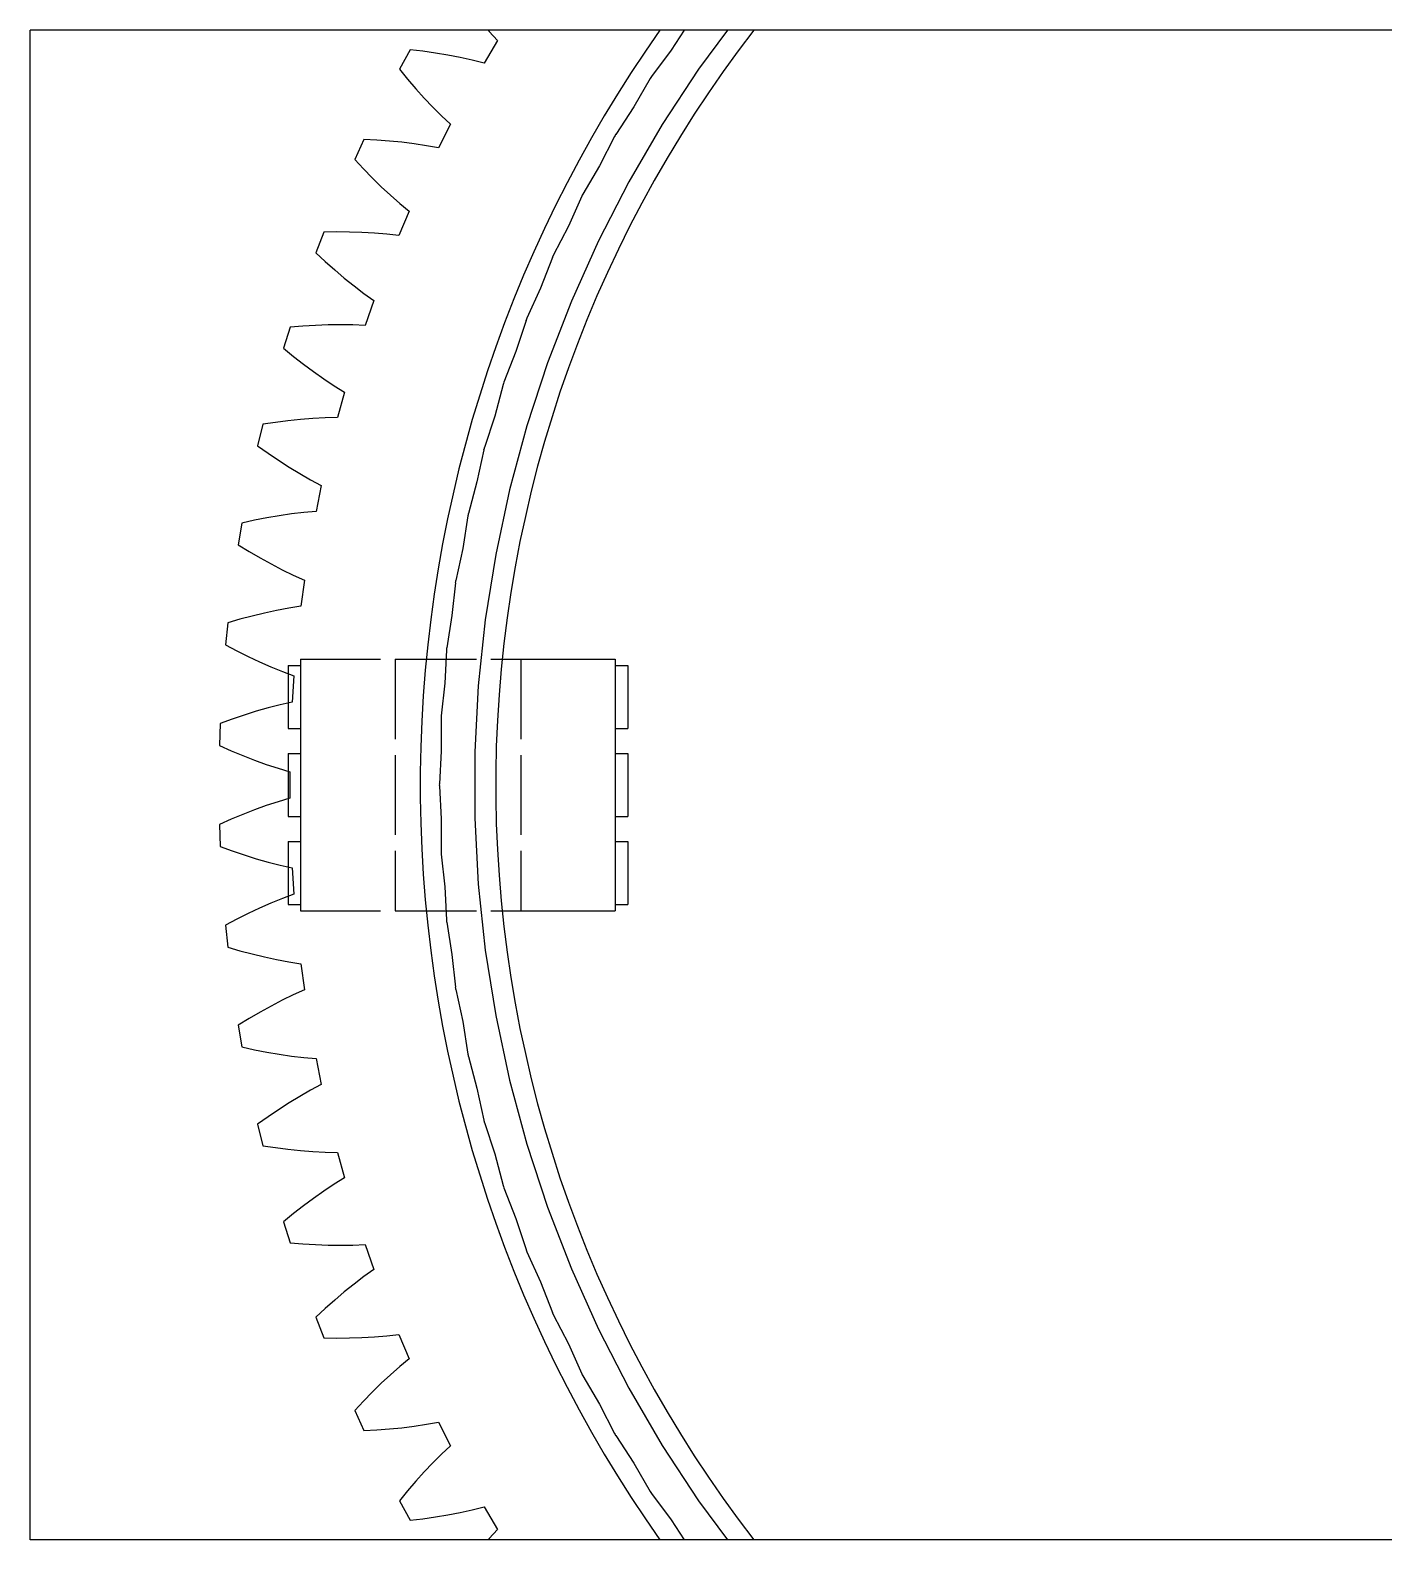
# Model space of a CAD drawing. Header units: millimetres. Extents: x -29 to 134, y -50 to 53.
# Drawn here: x -27 to -5.49, y 28 to 52 of the extents above; entities that cross this region are included whole.
import ezdxf

# ---------------------------------------------------------------- set-up
doc = ezdxf.new("R2010")
doc.units = ezdxf.units.MM
doc.linetypes.add('DASHED', pattern=[1.524, 1.27, -0.254])
doc.layers.add('HIDDEN', color=8, linetype='DASHED')
doc.layers.add('VISIBLE', color=7, linetype='CONTINUOUS')

msp = doc.modelspace()

# ---------------------------------------------------------------- linework, layer by layer
at = {"layer": 'HIDDEN'}
for points in [[(-27, 28), (-27, 52)], [(22, 52), (-27, 52)], [(-16.99194, 52), (-17.22293, 51.66605), (-17.44736, 51.32765), (-17.66514, 50.98494), (-17.87619, 50.63804), (-18.08042, 50.28709), (-18.27777, 49.93222), (-18.46816, 49.57356), (-18.65151, 49.21126), (-18.82775, 48.84545), (-18.99681, 48.47626), (-19.15864, 48.10385), (-19.31317, 47.72835), (-19.46034, 47.34991), (-19.6001, 46.96866), (-19.73238, 46.58476), (-19.85715, 46.19835), (-19.97435, 45.80958), (-20.08395, 45.41859), (-20.18588, 45.02554), (-20.28013, 44.63058), (-20.36665, 44.23385), (-20.44541, 43.8355), (-20.51638, 43.4357), (-20.57954, 43.03459), (-20.63485, 42.63232), (-20.6823, 42.22905), (-20.72186, 41.82492), (-20.75354, 41.42011), (-20.7773, 41.01475), (-20.79315, 40.609), (-20.80108, 40.20303), (-20.80108, 39.79697), (-20.79315, 39.391), (-20.7773, 38.98525), (-20.75354, 38.57989), (-20.72186, 38.17508), (-20.6823, 37.77095), (-20.63485, 37.36768), (-20.57954, 36.96541), (-20.51638, 36.5643), (-20.44541, 36.1645), (-20.36665, 35.76615), (-20.28013, 35.36942), (-20.18588, 34.97446), (-20.08395, 34.58141), (-19.97435, 34.19042), (-19.85715, 33.80165), (-19.73238, 33.41524), (-19.6001, 33.03134), (-19.46034, 32.65009), (-19.31317, 32.27165), (-19.15864, 31.89615), (-18.99681, 31.52374), (-18.82775, 31.15455), (-18.65151, 30.78874), (-18.46816, 30.42644), (-18.27777, 30.06778), (-18.08042, 29.71291), (-17.87619, 29.36196), (-17.66514, 29.01506), (-17.44736, 28.67235), (-17.22293, 28.33395), (-16.99194, 28)], [(-16.99194, 52), (-17.22293, 51.66605), (-17.44736, 51.32765), (-17.66514, 50.98494), (-17.87619, 50.63804), (-18.08042, 50.28709), (-18.27777, 49.93222), (-18.46816, 49.57356), (-18.65151, 49.21126), (-18.82775, 48.84545), (-18.99681, 48.47626), (-19.15864, 48.10385), (-19.31317, 47.72835), (-19.46034, 47.34991), (-19.6001, 46.96866), (-19.73238, 46.58476), (-19.85715, 46.19835), (-19.97435, 45.80958), (-20.08395, 45.41859), (-20.18588, 45.02554), (-20.28013, 44.63058), (-20.36665, 44.23385), (-20.44541, 43.8355), (-20.51638, 43.4357), (-20.57954, 43.03459), (-20.63485, 42.63232), (-20.6823, 42.22905), (-20.72186, 41.82492), (-20.75354, 41.42011), (-20.7773, 41.01475), (-20.79315, 40.609), (-20.80108, 40.20303), (-20.80108, 39.79697), (-20.79315, 39.391), (-20.7773, 38.98525), (-20.75354, 38.57989), (-20.72186, 38.17508), (-20.6823, 37.77095), (-20.63485, 37.36768), (-20.57954, 36.96541), (-20.51638, 36.5643), (-20.44541, 36.1645), (-20.36665, 35.76615), (-20.28013, 35.36942), (-20.18588, 34.97446), (-20.08395, 34.58141), (-19.97435, 34.19042), (-19.85715, 33.80165), (-19.73238, 33.41524), (-19.6001, 33.03134), (-19.46034, 32.65009), (-19.31317, 32.27165), (-19.15864, 31.89615), (-18.99681, 31.52374), (-18.82775, 31.15455), (-18.65151, 30.78874), (-18.46816, 30.42644), (-18.27777, 30.06778), (-18.08042, 29.71291), (-17.87619, 29.36196), (-17.66514, 29.01506), (-17.44736, 28.67235), (-17.22293, 28.33395), (-16.99194, 28)], [(-19.72333, 52), (-19.70643, 51.98064)], [(19.72333, 52), (-19.72333, 52)], [(-19.72333, 52), (-19.70643, 51.98064)], [(-16.99194, 52), (-19.72333, 52)], [(-19.70643, 51.98064), (-19.5739, 51.83758)], [(-19.70643, 51.98064), (-19.5739, 51.83758)], [(-15.49971, 52), (-15.74728, 51.67323), (-15.98796, 51.34135), (-16.22165, 51.00451), (-16.44824, 50.66285), (-16.66764, 50.31653), (-16.87974, 49.9657), (-17.08447, 49.61051), (-17.28172, 49.25112), (-17.47141, 48.88768), (-17.65346, 48.52035), (-17.82779, 48.1493), (-17.99432, 47.77468), (-18.15297, 47.39666), (-18.30369, 47.0154), (-18.4464, 46.63108), (-18.58105, 46.24386), (-18.70756, 45.8539), (-18.82589, 45.46138), (-18.93599, 45.06648), (-19.03781, 44.66936), (-19.1313, 44.2702), (-19.21641, 43.86916), (-19.29313, 43.46644), (-19.3614, 43.0622), (-19.42121, 42.65662), (-19.47252, 42.24988), (-19.51531, 41.84215), (-19.54957, 41.43362), (-19.57528, 41.02446), (-19.59242, 40.61486), (-19.601, 40.20498), (-19.601, 39.79502), (-19.59242, 39.38514), (-19.57528, 38.97554), (-19.54957, 38.56638), (-19.51531, 38.15785), (-19.47252, 37.75012), (-19.42121, 37.34338), (-19.3614, 36.9378), (-19.29313, 36.53356), (-19.21641, 36.13084), (-19.1313, 35.7298), (-19.03781, 35.33064), (-18.93599, 34.93352), (-18.82589, 34.53862), (-18.70756, 34.1461), (-18.58105, 33.75614), (-18.4464, 33.36892), (-18.30369, 32.9846), (-18.15297, 32.60334), (-17.99432, 32.22532), (-17.82779, 31.8507), (-17.65346, 31.47965), (-17.47141, 31.11232), (-17.28172, 30.74888), (-17.08447, 30.38949), (-16.87974, 30.0343), (-16.66764, 29.68347), (-16.44824, 29.33715), (-16.22165, 28.99549), (-15.98796, 28.65865), (-15.74728, 28.32677), (-15.49971, 28)], [(-15.49971, 52), (-15.74728, 51.67323), (-15.98796, 51.34135), (-16.22165, 51.00451), (-16.44824, 50.66285), (-16.66764, 50.31653), (-16.87974, 49.9657), (-17.08447, 49.61051), (-17.28172, 49.25112), (-17.47141, 48.88768), (-17.65346, 48.52035), (-17.82779, 48.1493), (-17.99432, 47.77468), (-18.15297, 47.39666), (-18.30369, 47.0154), (-18.4464, 46.63108), (-18.58105, 46.24386), (-18.70756, 45.8539), (-18.82589, 45.46138), (-18.93599, 45.06648), (-19.03781, 44.66936), (-19.1313, 44.2702), (-19.21641, 43.86916), (-19.29313, 43.46644), (-19.3614, 43.0622), (-19.42121, 42.65662), (-19.47252, 42.24988), (-19.51531, 41.84215), (-19.54957, 41.43362), (-19.57528, 41.02446), (-19.59242, 40.61486), (-19.601, 40.20498), (-19.601, 39.79502), (-19.59242, 39.38514), (-19.57528, 38.97554), (-19.54957, 38.56638), (-19.51531, 38.15785), (-19.47252, 37.75012), (-19.42121, 37.34338), (-19.3614, 36.9378), (-19.29313, 36.53356), (-19.21641, 36.13084), (-19.1313, 35.7298), (-19.03781, 35.33064), (-18.93599, 34.93352), (-18.82589, 34.53862), (-18.70756, 34.1461), (-18.58105, 33.75614), (-18.4464, 33.36892), (-18.30369, 32.9846), (-18.15297, 32.60334), (-17.99432, 32.22532), (-17.82779, 31.8507), (-17.65346, 31.47965), (-17.47141, 31.11232), (-17.28172, 30.74888), (-17.08447, 30.38949), (-16.87974, 30.0343), (-16.66764, 29.68347), (-16.44824, 29.33715), (-16.22165, 28.99549), (-15.98796, 28.65865), (-15.74728, 28.32677), (-15.49971, 28)], [(-15.49971, 52), (-16.99194, 52)], [(-16.60768, 52), (-16.8158, 51.6829)], [(-16.60768, 52), (-16.8158, 51.6829)], [(-15.92106, 52), (-16.60768, 52)], [(-15.92106, 52), (-16.60768, 52)], [(-15.92106, 52), (-16.37765, 51.37849)], [(-15.92106, 52), (-16.37765, 51.37849)], [(15.49971, 52), (-15.49971, 52)], [(-20.96178, 51.68776), (-21.13069, 51.37954)], [(-20.96178, 51.68776), (-21.13069, 51.37954)], [(-20.76019, 51.66403), (-20.96178, 51.68776)], [(-20.76019, 51.66403), (-20.96178, 51.68776)], [(-20.56078, 51.63594), (-20.76019, 51.66403)], [(-20.56078, 51.63594), (-20.76019, 51.66403)], [(-20.36366, 51.60336), (-20.56078, 51.63594)], [(-20.36366, 51.60336), (-20.56078, 51.63594)], [(-20.16899, 51.56608), (-20.36366, 51.60336)], [(-20.16899, 51.56608), (-20.36366, 51.60336)], [(-19.5739, 51.83758), (-19.78782, 51.4764)], [(-19.5739, 51.83758), (-19.78782, 51.4764)], [(-16.8158, 51.6829), (-17.12538, 51.26149)], [(-16.8158, 51.6829), (-17.12538, 51.26149)], [(-21.13069, 51.37954), (-21.00221, 51.2224)], [(-21.13069, 51.37954), (-21.00221, 51.2224)], [(-19.97697, 51.52387), (-20.16899, 51.56608)], [(-19.97697, 51.52387), (-20.16899, 51.56608)], [(-19.78782, 51.4764), (-19.97697, 51.52387)], [(-19.78782, 51.4764), (-19.97697, 51.52387)], [(-16.37765, 51.37849), (-16.95533, 50.49829)], [(-16.37765, 51.37849), (-16.95533, 50.49829)], [(-21.00221, 51.2224), (-20.87124, 51.06942)], [(-21.00221, 51.2224), (-20.87124, 51.06942)], [(-17.14549, 51.23085), (-17.40893, 50.77916)], [(-17.14549, 51.23085), (-17.40893, 50.77916)], [(-17.13625, 51.2467), (-17.14705, 51.23199)], [(-17.13625, 51.2467), (-17.14705, 51.23199)], [(-17.14549, 51.23085), (-17.14705, 51.23199)], [(-17.14549, 51.23085), (-17.14705, 51.23199)], [(-17.12705, 51.26246), (-17.13625, 51.2467)], [(-17.12705, 51.26246), (-17.13625, 51.2467)], [(-17.12538, 51.26149), (-17.12705, 51.26246)], [(-17.12538, 51.26149), (-17.12705, 51.26246)], [(-20.87124, 51.06942), (-20.7377, 50.92081)], [(-20.87124, 51.06942), (-20.7377, 50.92081)], [(-20.7377, 50.92081), (-20.60154, 50.77678)], [(-20.7377, 50.92081), (-20.60154, 50.77678)], [(-20.60154, 50.77678), (-20.46264, 50.63764)], [(-20.60154, 50.77678), (-20.46264, 50.63764)], [(-17.40893, 50.77916), (-17.69585, 50.342)], [(-17.40893, 50.77916), (-17.69585, 50.342)], [(-20.32085, 50.50375), (-20.51017, 50.12909)], [(-20.32085, 50.50375), (-20.51017, 50.12909)], [(-20.46264, 50.63764), (-20.32085, 50.50375)], [(-20.46264, 50.63764), (-20.32085, 50.50375)], [(-16.95533, 50.49829), (-17.48575, 49.58884)], [(-16.95533, 50.49829), (-17.48575, 49.58884)], [(-21.69563, 50.26157), (-21.84357, 49.94276)], [(-21.69563, 50.26157), (-21.84357, 49.94276)], [(-21.4929, 50.25135), (-21.69563, 50.26157)], [(-21.4929, 50.25135), (-21.69563, 50.26157)], [(-21.29206, 50.23665), (-21.4929, 50.25135)], [(-21.29206, 50.23665), (-21.4929, 50.25135)], [(-21.0932, 50.2173), (-21.29206, 50.23665)], [(-21.0932, 50.2173), (-21.29206, 50.23665)], [(-20.89648, 50.19311), (-21.0932, 50.2173)], [(-20.89648, 50.19311), (-21.0932, 50.2173)], [(-20.70207, 50.16382), (-20.89648, 50.19311)], [(-20.70207, 50.16382), (-20.89648, 50.19311)], [(-20.51017, 50.12909), (-20.70207, 50.16382)], [(-20.51017, 50.12909), (-20.70207, 50.16382)], [(-17.71431, 50.31034), (-17.95355, 49.84537)], [(-17.71431, 50.31034), (-17.95355, 49.84537)], [(-17.70592, 50.32665), (-17.71593, 50.3114)], [(-17.70592, 50.32665), (-17.71593, 50.3114)], [(-17.71431, 50.31034), (-17.71593, 50.3114)], [(-17.71431, 50.31034), (-17.71593, 50.3114)], [(-17.69757, 50.34288), (-17.70592, 50.32665)], [(-17.69757, 50.34288), (-17.70592, 50.32665)], [(-17.69585, 50.342), (-17.69757, 50.34288)], [(-17.69585, 50.342), (-17.69757, 50.34288)], [(-21.84357, 49.94276), (-21.70489, 49.79455)], [(-21.84357, 49.94276), (-21.70489, 49.79455)], [(-21.70489, 49.79455), (-21.56398, 49.65066)], [(-21.70489, 49.79455), (-21.56398, 49.65066)], [(-17.95355, 49.84537), (-18.21699, 49.39368)], [(-17.95355, 49.84537), (-18.21699, 49.39368)], [(-21.56398, 49.65066), (-21.42082, 49.51129)], [(-21.56398, 49.65066), (-21.42082, 49.51129)], [(-21.42082, 49.51129), (-21.27534, 49.37669)], [(-21.42082, 49.51129), (-21.27534, 49.37669)], [(-17.48575, 49.58884), (-17.96744, 48.65266)], [(-17.48575, 49.58884), (-17.96744, 48.65266)], [(-21.27534, 49.37669), (-21.12746, 49.24713)], [(-21.27534, 49.37669), (-21.12746, 49.24713)], [(-21.12746, 49.24713), (-20.97704, 49.12301)], [(-21.12746, 49.24713), (-20.97704, 49.12301)], [(-18.23376, 49.36109), (-18.44812, 48.88415)], [(-18.23376, 49.36109), (-18.44812, 48.88415)], [(-18.22623, 49.37783), (-18.23543, 49.36206)], [(-18.22623, 49.37783), (-18.23543, 49.36206)], [(-18.23376, 49.36109), (-18.23543, 49.36206)], [(-18.23376, 49.36109), (-18.23543, 49.36206)], [(-18.21875, 49.39447), (-18.22623, 49.37783)], [(-18.21875, 49.39447), (-18.22623, 49.37783)], [(-18.21699, 49.39368), (-18.21875, 49.39447)], [(-18.21699, 49.39368), (-18.21875, 49.39447)], [(-20.97704, 49.12301), (-21.14092, 48.73655)], [(-20.97704, 49.12301), (-21.14092, 48.73655)], [(-22.33257, 48.78955), (-22.45889, 48.46156)], [(-22.33257, 48.78955), (-22.45889, 48.46156)], [(-22.12962, 48.79289), (-22.33257, 48.78955)], [(-22.12962, 48.79289), (-22.33257, 48.78955)], [(-21.92824, 48.79164), (-22.12962, 48.79289)], [(-21.92824, 48.79164), (-22.12962, 48.79289)], [(-21.72854, 48.78562), (-21.92824, 48.79164)], [(-21.72854, 48.78562), (-21.92824, 48.79164)], [(-21.53064, 48.77462), (-21.72854, 48.78562)], [(-21.53064, 48.77462), (-21.72854, 48.78562)], [(-21.33471, 48.75838), (-21.53064, 48.77462)], [(-21.33471, 48.75838), (-21.53064, 48.77462)], [(-21.14092, 48.73655), (-21.33471, 48.75838)], [(-21.14092, 48.73655), (-21.33471, 48.75838)], [(-18.44812, 48.88415), (-18.68736, 48.41918)], [(-18.44812, 48.88415), (-18.68736, 48.41918)], [(-17.96744, 48.65266), (-18.39904, 47.69237)], [(-17.96744, 48.65266), (-18.39904, 47.69237)], [(-22.45889, 48.46156), (-22.31062, 48.32295)], [(-22.45889, 48.46156), (-22.31062, 48.32295)], [(-22.31062, 48.32295), (-22.16042, 48.18879)], [(-22.31062, 48.32295), (-22.16042, 48.18879)], [(-18.70238, 48.38575), (-18.89127, 47.89816)], [(-18.70238, 48.38575), (-18.89127, 47.89816)], [(-18.69575, 48.40286), (-18.7041, 48.38664)], [(-18.69575, 48.40286), (-18.7041, 48.38664)], [(-18.70238, 48.38575), (-18.7041, 48.38664)], [(-18.70238, 48.38575), (-18.7041, 48.38664)], [(-18.68916, 48.41988), (-18.69575, 48.40286)], [(-18.68916, 48.41988), (-18.69575, 48.40286)], [(-18.68736, 48.41918), (-18.68916, 48.41988)], [(-18.68736, 48.41918), (-18.68916, 48.41988)], [(-22.16042, 48.18879), (-22.00827, 48.0593)], [(-22.16042, 48.18879), (-22.00827, 48.0593)], [(-22.00827, 48.0593), (-21.85413, 47.93471)], [(-22.00827, 48.0593), (-21.85413, 47.93471)], [(-21.85413, 47.93471), (-21.69792, 47.81532)], [(-21.85413, 47.93471), (-21.69792, 47.81532)], [(-21.69792, 47.81532), (-21.53955, 47.70153)], [(-21.69792, 47.81532), (-21.53955, 47.70153)], [(-18.89127, 47.89816), (-19.10564, 47.42122)], [(-18.89127, 47.89816), (-19.10564, 47.42122)], [(-21.53955, 47.70153), (-21.67724, 47.30498)], [(-21.53955, 47.70153), (-21.67724, 47.30498)], [(-18.39904, 47.69237), (-18.77937, 46.71063)], [(-18.39904, 47.69237), (-18.77937, 46.71063)], [(-22.66751, 47.29516), (-22.86978, 47.27827)], [(-22.66751, 47.29516), (-22.86978, 47.27827)], [(-22.46649, 47.30736), (-22.66751, 47.29516)], [(-22.46649, 47.30736), (-22.66751, 47.29516)], [(-22.26683, 47.31469), (-22.46649, 47.30736)], [(-22.26683, 47.31469), (-22.46649, 47.30736)], [(-22.06864, 47.31694), (-22.26683, 47.31469)], [(-22.06864, 47.31694), (-22.26683, 47.31469)], [(-21.87206, 47.31382), (-22.06864, 47.31694)], [(-21.87206, 47.31382), (-22.06864, 47.31694)], [(-21.67724, 47.30498), (-21.87206, 47.31382)], [(-21.67724, 47.30498), (-21.87206, 47.31382)], [(-19.11888, 47.38704), (-19.28178, 46.89016)], [(-19.11888, 47.38704), (-19.28178, 46.89016)], [(-19.11316, 47.40448), (-19.12064, 47.38783)], [(-19.11316, 47.40448), (-19.12064, 47.38783)], [(-19.11888, 47.38704), (-19.12064, 47.38783)], [(-19.11888, 47.38704), (-19.12064, 47.38783)], [(-19.10748, 47.42182), (-19.11316, 47.40448)], [(-19.10748, 47.42182), (-19.11316, 47.40448)], [(-19.10564, 47.42122), (-19.10748, 47.42182)], [(-19.10564, 47.42122), (-19.10748, 47.42182)], [(-22.86978, 47.27827), (-22.97391, 46.94258)], [(-22.86978, 47.27827), (-22.97391, 46.94258)], [(-22.97391, 46.94258), (-22.81671, 46.81418)], [(-22.97391, 46.94258), (-22.81671, 46.81418)], [(-22.81671, 46.81418), (-22.65789, 46.69035)], [(-22.81671, 46.81418), (-22.65789, 46.69035)], [(-19.28178, 46.89016), (-19.47067, 46.40257)], [(-19.28178, 46.89016), (-19.47067, 46.40257)], [(-22.65789, 46.69035), (-22.49743, 46.57131)], [(-22.65789, 46.69035), (-22.49743, 46.57131)], [(-22.49743, 46.57131), (-22.3353, 46.4573)], [(-22.49743, 46.57131), (-22.3353, 46.4573)], [(-18.77937, 46.71063), (-19.10736, 45.71019)], [(-18.77937, 46.71063), (-19.10736, 45.71019)], [(-22.3353, 46.4573), (-22.17147, 46.34861)], [(-22.3353, 46.4573), (-22.17147, 46.34861)], [(-22.17147, 46.34861), (-22.00585, 46.24564)], [(-22.17147, 46.34861), (-22.00585, 46.24564)], [(-19.48209, 46.36774), (-19.61854, 45.86295)], [(-19.48209, 46.36774), (-19.61854, 45.86295)], [(-19.4773, 46.38546), (-19.48389, 46.36844)], [(-19.4773, 46.38546), (-19.48389, 46.36844)], [(-19.48209, 46.36774), (-19.48389, 46.36844)], [(-19.48209, 46.36774), (-19.48389, 46.36844)], [(-19.47254, 46.40307), (-19.4773, 46.38546)], [(-19.47254, 46.40307), (-19.4773, 46.38546)], [(-19.47067, 46.40257), (-19.47254, 46.40307)], [(-19.47067, 46.40257), (-19.47254, 46.40307)], [(-22.00585, 46.24564), (-22.11675, 45.84079)], [(-22.00585, 46.24564), (-22.11675, 45.84079)], [(-22.11675, 45.84079), (-22.31172, 45.8366)], [(-22.11675, 45.84079), (-22.31172, 45.8366)], [(-19.61854, 45.86295), (-19.78143, 45.36607)], [(-19.61854, 45.86295), (-19.78143, 45.36607)], [(-23.30484, 45.73448), (-23.38632, 45.39259)], [(-23.30484, 45.73448), (-23.38632, 45.39259)], [(-23.10415, 45.76485), (-23.30484, 45.73448)], [(-23.10415, 45.76485), (-23.30484, 45.73448)], [(-22.9044, 45.79045), (-23.10415, 45.76485)], [(-22.9044, 45.79045), (-23.10415, 45.76485)], [(-22.70567, 45.8111), (-22.9044, 45.79045)], [(-22.70567, 45.8111), (-22.9044, 45.79045)], [(-22.50808, 45.82657), (-22.70567, 45.8111)], [(-22.50808, 45.82657), (-22.70567, 45.8111)], [(-22.31172, 45.8366), (-22.50808, 45.82657)], [(-22.31172, 45.8366), (-22.50808, 45.82657)], [(-19.10736, 45.71019), (-19.38208, 44.69383)], [(-19.10736, 45.71019), (-19.38208, 44.69383)], [(-23.38632, 45.39259), (-23.22089, 45.27497)], [(-23.38632, 45.39259), (-23.22089, 45.27497)], [(-19.78333, 45.36648), (-19.78715, 45.34864)], [(-19.78333, 45.36648), (-19.78715, 45.34864)], [(-19.78143, 45.36607), (-19.78333, 45.36648)], [(-19.78143, 45.36607), (-19.78333, 45.36648)], [(-23.22089, 45.27497), (-23.05415, 45.16203)], [(-23.22089, 45.27497), (-23.05415, 45.16203)], [(-23.05415, 45.16203), (-22.8861, 45.05398)], [(-23.05415, 45.16203), (-22.8861, 45.05398)], [(-19.791, 45.33069), (-19.90062, 44.81941)], [(-19.791, 45.33069), (-19.90062, 44.81941)], [(-19.78715, 45.34864), (-19.79284, 45.3313)], [(-19.78715, 45.34864), (-19.79284, 45.3313)], [(-19.791, 45.33069), (-19.79284, 45.3313)], [(-19.791, 45.33069), (-19.79284, 45.3313)], [(-22.8861, 45.05398), (-22.71673, 44.95104)], [(-22.8861, 45.05398), (-22.71673, 44.95104)], [(-22.71673, 44.95104), (-22.546, 44.85354)], [(-22.71673, 44.95104), (-22.546, 44.85354)], [(-22.546, 44.85354), (-22.37387, 44.76187)], [(-22.546, 44.85354), (-22.37387, 44.76187)], [(-22.37387, 44.76187), (-22.45749, 44.35051)], [(-22.37387, 44.76187), (-22.45749, 44.35051)], [(-19.90062, 44.81941), (-20.03706, 44.31462)], [(-19.90062, 44.81941), (-20.03706, 44.31462)], [(-19.38208, 44.69383), (-19.60279, 43.6644)], [(-19.38208, 44.69383), (-19.60279, 43.6644)], [(-23.63582, 44.16508), (-23.69428, 43.81851)], [(-23.63582, 44.16508), (-23.69428, 43.81851)], [(-23.4376, 44.20879), (-23.63582, 44.16508)], [(-23.4376, 44.20879), (-23.63582, 44.16508)], [(-23.24001, 44.24767), (-23.4376, 44.20879)], [(-23.24001, 44.24767), (-23.4376, 44.20879)], [(-23.04311, 44.28155), (-23.24001, 44.24767)], [(-23.04311, 44.28155), (-23.24001, 44.24767)], [(-22.84699, 44.31019), (-23.04311, 44.28155)], [(-22.84699, 44.31019), (-23.04311, 44.28155)], [(-22.65174, 44.3333), (-22.84699, 44.31019)], [(-22.65174, 44.3333), (-22.84699, 44.31019)], [(-22.45749, 44.35051), (-22.65174, 44.3333)], [(-22.45749, 44.35051), (-22.65174, 44.3333)], [(-20.04475, 44.27879), (-20.12723, 43.76243)], [(-20.04475, 44.27879), (-20.12723, 43.76243)], [(-20.04185, 44.29691), (-20.04661, 44.27929)], [(-20.04185, 44.29691), (-20.04661, 44.27929)], [(-20.04475, 44.27879), (-20.04661, 44.27929)], [(-20.04475, 44.27879), (-20.04661, 44.27929)], [(-20.03897, 44.31493), (-20.04185, 44.29691)], [(-20.03897, 44.31493), (-20.04185, 44.29691)], [(-20.03706, 44.31462), (-20.03897, 44.31493)], [(-20.03706, 44.31462), (-20.03897, 44.31493)], [(-23.69428, 43.81851), (-23.52137, 43.71221)], [(-23.69428, 43.81851), (-23.52137, 43.71221)], [(-23.52137, 43.71221), (-23.34746, 43.61066)], [(-23.52137, 43.71221), (-23.34746, 43.61066)], [(-20.12723, 43.76243), (-20.23685, 43.25115)], [(-20.12723, 43.76243), (-20.23685, 43.25115)], [(-23.34746, 43.61066), (-23.17256, 43.51407)], [(-23.34746, 43.61066), (-23.17256, 43.51407)], [(-23.17256, 43.51407), (-22.99669, 43.42268)], [(-23.17256, 43.51407), (-22.99669, 43.42268)], [(-19.60279, 43.6644), (-19.76886, 42.62475)], [(-19.60279, 43.6644), (-19.76886, 42.62475)], [(-22.99669, 43.42268), (-22.81983, 43.3368)], [(-22.99669, 43.42268), (-22.81983, 43.3368)], [(-22.81983, 43.3368), (-22.64197, 43.25682)], [(-22.81983, 43.3368), (-22.64197, 43.25682)], [(-22.64197, 43.25682), (-22.69792, 42.8408)], [(-22.64197, 43.25682), (-22.69792, 42.8408)], [(-20.24263, 43.21496), (-20.29774, 42.69497)], [(-20.24263, 43.21496), (-20.29774, 42.69497)], [(-20.24069, 43.2332), (-20.24452, 43.21536)], [(-20.24069, 43.2332), (-20.24452, 43.21536)], [(-20.24263, 43.21496), (-20.24452, 43.21536)], [(-20.24263, 43.21496), (-20.24452, 43.21536)], [(-20.23877, 43.25135), (-20.24069, 43.2332)], [(-20.23877, 43.25135), (-20.24069, 43.2332)], [(-20.23685, 43.25115), (-20.23877, 43.25135)], [(-20.23685, 43.25115), (-20.23877, 43.25135)], [(-23.27762, 42.73288), (-23.47182, 42.68592)], [(-23.27762, 42.73288), (-23.47182, 42.68592)], [(-23.08385, 42.77455), (-23.27762, 42.73288)], [(-23.08385, 42.77455), (-23.27762, 42.73288)], [(-22.89059, 42.81066), (-23.08385, 42.77455)], [(-22.89059, 42.81066), (-23.08385, 42.77455)], [(-22.69792, 42.8408), (-22.89059, 42.81066)], [(-22.69792, 42.8408), (-22.89059, 42.81066)], [(-23.86124, 42.57708), (-23.89642, 42.22738)], [(-23.86124, 42.57708), (-23.89642, 42.22738)], [(-23.66638, 42.63393), (-23.86124, 42.57708)], [(-23.66638, 42.63393), (-23.86124, 42.57708)], [(-23.47182, 42.68592), (-23.66638, 42.63393)], [(-23.47182, 42.68592), (-23.66638, 42.63393)], [(-20.29774, 42.69497), (-20.38022, 42.17861)], [(-20.29774, 42.69497), (-20.38022, 42.17861)], [(-19.76886, 42.62475), (-19.87984, 41.57778)], [(-19.76886, 42.62475), (-19.87984, 41.57778)], [(-23.89642, 42.22738), (-23.71679, 42.13286)], [(-23.89642, 42.22738), (-23.71679, 42.13286)], [(-23.71679, 42.13286), (-23.53649, 42.04316)], [(-23.71679, 42.13286), (-23.53649, 42.04316)], [(-23.53649, 42.04316), (-23.35553, 41.95846)], [(-23.53649, 42.04316), (-23.35553, 41.95846)], [(-20.38409, 42.14216), (-20.41168, 41.61999)], [(-20.38409, 42.14216), (-20.41168, 41.61999)], [(-20.38312, 42.16049), (-20.386, 42.14247)], [(-20.38312, 42.16049), (-20.386, 42.14247)], [(-20.38409, 42.14216), (-20.386, 42.14247)], [(-20.38409, 42.14216), (-20.386, 42.14247)], [(-20.38216, 42.17871), (-20.38312, 42.16049)], [(-20.38216, 42.17871), (-20.38312, 42.16049)], [(-20.38022, 42.17861), (-20.38216, 42.17871)], [(-20.38022, 42.17861), (-20.38216, 42.17871)], [(-23.35553, 41.95846), (-23.17395, 41.87902)], [(-23.35553, 41.95846), (-23.17395, 41.87902)], [(-23.17395, 41.87902), (-22.99175, 41.80515)], [(-23.17395, 41.87902), (-22.99175, 41.80515)], [(-22.99175, 41.80515), (-22.80894, 41.73724)], [(-22.99175, 41.80515), (-22.80894, 41.73724)], [(-22.90207, 41.9), (-22.70207, 41.9)], [(-22.90207, 41.9), (-22.90207, 40.9)], [(-22.90207, 41.9), (-22.70207, 41.9)], [(-22.90207, 41.9), (-22.90207, 40.9)], [(-22.70207, 42), (-17.70207, 42)], [(-22.70207, 42), (-21.20207, 42)], [(-22.70207, 42), (-22.70207, 41.9)], [(-22.70207, 42), (-22.70207, 38)], [(-22.70207, 41.9), (-22.70207, 40.9)], [(-21.20207, 42), (-19.20207, 42)], [(-21.20207, 42), (-21.20207, 38)], [(-21.20207, 42), (-21.20207, 38)], [(-19.20207, 42), (-17.70207, 42)], [(-19.20207, 42), (-19.20207, 38)], [(-19.20207, 42), (-19.20207, 38)], [(-17.70207, 42), (-17.70207, 41.9)], [(-17.70207, 42), (-17.70207, 38)], [(-17.70207, 41.9), (-17.50207, 41.9)], [(-17.70207, 41.9), (-17.70207, 40.9)], [(-17.70207, 41.9), (-17.50207, 41.9)], [(-17.50207, 41.9), (-17.50207, 40.9)], [(-17.50207, 41.9), (-17.50207, 40.9)], [(-22.80894, 41.73724), (-22.83698, 41.3184)], [(-22.80894, 41.73724), (-22.83698, 41.3184)], [(-20.41168, 41.61999), (-20.4668, 41.1)], [(-20.41168, 41.61999), (-20.4668, 41.1)], [(-19.87984, 41.57778), (-19.9354, 40.52642)], [(-19.87984, 41.57778), (-19.9354, 40.52642)], [(-22.83698, 41.3184), (-23.0272, 41.27546)], [(-22.83698, 41.3184), (-23.0272, 41.27546)], [(-23.78946, 41.04731), (-23.98008, 40.97757)], [(-23.78946, 41.04731), (-23.98008, 40.97757)], [(-23.59881, 41.11218), (-23.78946, 41.04731)], [(-23.59881, 41.11218), (-23.78946, 41.04731)], [(-23.40818, 41.172), (-23.59881, 41.11218)], [(-23.40818, 41.172), (-23.59881, 41.11218)], [(-23.21763, 41.22653), (-23.40818, 41.172)], [(-23.21763, 41.22653), (-23.40818, 41.172)], [(-23.0272, 41.27546), (-23.21763, 41.22653)], [(-23.0272, 41.27546), (-23.21763, 41.22653)], [(-20.46873, 41.08175), (-20.47066, 41.06361)], [(-20.46873, 41.08175), (-20.47066, 41.06361)], [(-20.46873, 41.0634), (-20.47066, 41.06361)], [(-20.46873, 41.0634), (-20.47066, 41.06361)], [(-20.46873, 41.1), (-20.46873, 41.08175)], [(-20.4668, 41.1), (-20.46873, 41.1)], [(-20.46873, 41.1), (-20.46873, 41.08175)], [(-20.4668, 41.1), (-20.46873, 41.1)], [(-20.46873, 41.0634), (-20.46873, 40.5405)], [(-20.46873, 41.0634), (-20.46873, 40.5405)], [(-23.98008, 40.97757), (-23.99183, 40.6263)], [(-23.98008, 40.97757), (-23.99183, 40.6263)], [(-22.90207, 40.9), (-22.70207, 40.9)], [(-22.90207, 40.9), (-22.70207, 40.9)], [(-22.70207, 40.9), (-22.70207, 40.5)], [(-17.70207, 40.9), (-17.70207, 40.5)], [(-17.70207, 40.9), (-17.50207, 40.9)], [(-17.70207, 40.9), (-17.50207, 40.9)], [(-23.99183, 40.6263), (-23.80629, 40.54399)], [(-23.99183, 40.6263), (-23.80629, 40.54399)], [(-23.80629, 40.54399), (-23.62039, 40.46653)], [(-23.80629, 40.54399), (-23.62039, 40.46653)], [(-23.62039, 40.46653), (-23.43419, 40.39411)], [(-23.62039, 40.46653), (-23.43419, 40.39411)], [(-23.43419, 40.39411), (-23.2477, 40.32698)], [(-23.43419, 40.39411), (-23.2477, 40.32698)], [(-23.2477, 40.32698), (-23.06097, 40.26544)], [(-23.2477, 40.32698), (-23.06097, 40.26544)], [(-22.90207, 40.5), (-22.70207, 40.5)], [(-22.90207, 40.5), (-22.90207, 39.5)], [(-22.90207, 40.5), (-22.70207, 40.5)], [(-22.90207, 40.5), (-22.90207, 39.5)], [(-22.70207, 40.5), (-22.70207, 39.5)], [(-20.46873, 40.5405), (-20.49633, 40.01832)], [(-20.46873, 40.5405), (-20.49633, 40.01832)], [(-19.9354, 40.52642), (-19.9354, 39.47358)], [(-19.9354, 40.52642), (-19.9354, 39.47358)], [(-17.70207, 40.5), (-17.50207, 40.5)], [(-17.70207, 40.5), (-17.70207, 39.5)], [(-17.70207, 40.5), (-17.50207, 40.5)], [(-17.50207, 40.5), (-17.50207, 39.5)], [(-17.50207, 40.5), (-17.50207, 39.5)], [(-23.06097, 40.26544), (-22.87404, 40.20989)], [(-23.06097, 40.26544), (-22.87404, 40.20989)], [(-22.87404, 40.20989), (-22.87404, 39.79011)], [(-22.87404, 40.20989), (-22.87404, 39.79011)], [(-20.49633, 40.01832), (-20.49826, 40.01822)], [(-20.49633, 40.01832), (-20.49826, 40.01822)], [(-20.49826, 40.01822), (-20.4973, 40)], [(-20.49826, 40.01822), (-20.4973, 40)], [(-20.4973, 40), (-20.49826, 39.98178)], [(-20.4973, 40), (-20.49826, 39.98178)], [(-20.49633, 39.98168), (-20.49826, 39.98178)], [(-20.49633, 39.98168), (-20.49826, 39.98178)], [(-20.49633, 39.98168), (-20.46873, 39.4595)], [(-20.49633, 39.98168), (-20.46873, 39.4595)], [(-23.43419, 39.60589), (-23.62039, 39.53347)], [(-23.43419, 39.60589), (-23.62039, 39.53347)], [(-23.2477, 39.67302), (-23.43419, 39.60589)], [(-23.2477, 39.67302), (-23.43419, 39.60589)], [(-23.06097, 39.73456), (-23.2477, 39.67302)], [(-23.06097, 39.73456), (-23.2477, 39.67302)], [(-22.87404, 39.79011), (-23.06097, 39.73456)], [(-22.87404, 39.79011), (-23.06097, 39.73456)], [(-23.80629, 39.45601), (-23.99183, 39.3737)], [(-23.80629, 39.45601), (-23.99183, 39.3737)], [(-23.99183, 39.3737), (-23.98008, 39.02243)], [(-23.99183, 39.3737), (-23.98008, 39.02243)], [(-23.62039, 39.53347), (-23.80629, 39.45601)], [(-23.62039, 39.53347), (-23.80629, 39.45601)], [(-22.90207, 39.5), (-22.70207, 39.5)], [(-22.90207, 39.5), (-22.70207, 39.5)], [(-22.70207, 39.5), (-22.70207, 39.1)], [(-20.46873, 39.4595), (-20.46873, 38.9366)], [(-20.46873, 39.4595), (-20.46873, 38.9366)], [(-19.9354, 39.47358), (-19.87984, 38.42222)], [(-19.9354, 39.47358), (-19.87984, 38.42222)], [(-17.70207, 39.5), (-17.70207, 39.1)], [(-17.70207, 39.5), (-17.50207, 39.5)], [(-17.70207, 39.5), (-17.50207, 39.5)], [(-23.98008, 39.02243), (-23.78946, 38.95269)], [(-23.98008, 39.02243), (-23.78946, 38.95269)], [(-23.78946, 38.95269), (-23.59881, 38.88782)], [(-23.78946, 38.95269), (-23.59881, 38.88782)], [(-23.59881, 38.88782), (-23.40818, 38.828)], [(-23.59881, 38.88782), (-23.40818, 38.828)], [(-22.90207, 39.1), (-22.70207, 39.1)], [(-22.90207, 39.1), (-22.90207, 38.1)], [(-22.90207, 39.1), (-22.70207, 39.1)], [(-22.90207, 39.1), (-22.90207, 38.1)], [(-22.70207, 39.1), (-22.70207, 38.1)], [(-20.46873, 38.9366), (-20.47066, 38.93639)], [(-20.46873, 38.9366), (-20.47066, 38.93639)], [(-20.47066, 38.93639), (-20.46873, 38.91825)], [(-20.47066, 38.93639), (-20.46873, 38.91825)], [(-20.46873, 38.91825), (-20.46873, 38.9)], [(-20.46873, 38.91825), (-20.46873, 38.9)], [(-20.4668, 38.9), (-20.46873, 38.9)], [(-20.4668, 38.9), (-20.46873, 38.9)], [(-20.4668, 38.9), (-20.41168, 38.38001)], [(-20.4668, 38.9), (-20.41168, 38.38001)], [(-17.70207, 39.1), (-17.50207, 39.1)], [(-17.70207, 39.1), (-17.70207, 38.1)], [(-17.70207, 39.1), (-17.50207, 39.1)], [(-17.50207, 39.1), (-17.50207, 38.1)], [(-17.50207, 39.1), (-17.50207, 38.1)], [(-23.40818, 38.828), (-23.21763, 38.77347)], [(-23.40818, 38.828), (-23.21763, 38.77347)], [(-23.21763, 38.77347), (-23.0272, 38.72454)], [(-23.21763, 38.77347), (-23.0272, 38.72454)], [(-23.0272, 38.72454), (-22.83698, 38.6816)], [(-23.0272, 38.72454), (-22.83698, 38.6816)], [(-22.83698, 38.6816), (-22.80894, 38.26276)], [(-22.83698, 38.6816), (-22.80894, 38.26276)], [(-19.87984, 38.42222), (-19.76886, 37.37525)], [(-19.87984, 38.42222), (-19.76886, 37.37525)], [(-22.99175, 38.19485), (-23.17395, 38.12098)], [(-22.99175, 38.19485), (-23.17395, 38.12098)], [(-22.80894, 38.26276), (-22.99175, 38.19485)], [(-22.80894, 38.26276), (-22.99175, 38.19485)], [(-20.41168, 38.38001), (-20.38409, 37.85784)], [(-20.41168, 38.38001), (-20.38409, 37.85784)], [(-23.53649, 37.95684), (-23.71679, 37.86714)], [(-23.53649, 37.95684), (-23.71679, 37.86714)], [(-23.35553, 38.04154), (-23.53649, 37.95684)], [(-23.35553, 38.04154), (-23.53649, 37.95684)], [(-23.17395, 38.12098), (-23.35553, 38.04154)], [(-23.17395, 38.12098), (-23.35553, 38.04154)], [(-22.90207, 38.1), (-22.70207, 38.1)], [(-22.90207, 38.1), (-22.70207, 38.1)], [(-22.70207, 38.1), (-22.70207, 38)], [(-22.70207, 38), (-17.70207, 38)], [(-22.70207, 38), (-21.20207, 38)], [(-21.20207, 38), (-19.20207, 38)], [(-19.20207, 38), (-17.70207, 38)], [(-17.70207, 38.1), (-17.70207, 38)], [(-17.70207, 38.1), (-17.50207, 38.1)], [(-17.70207, 38.1), (-17.50207, 38.1)], [(-23.71679, 37.86714), (-23.89642, 37.77262)], [(-23.71679, 37.86714), (-23.89642, 37.77262)], [(-23.89642, 37.77262), (-23.86124, 37.42292)], [(-23.89642, 37.77262), (-23.86124, 37.42292)], [(-20.38409, 37.85784), (-20.386, 37.85753)], [(-20.38409, 37.85784), (-20.386, 37.85753)], [(-20.386, 37.85753), (-20.38312, 37.83951)], [(-20.386, 37.85753), (-20.38312, 37.83951)], [(-20.38312, 37.83951), (-20.38216, 37.82129)], [(-20.38312, 37.83951), (-20.38216, 37.82129)], [(-20.38022, 37.82139), (-20.38216, 37.82129)], [(-20.38022, 37.82139), (-20.38216, 37.82129)], [(-20.38022, 37.82139), (-20.29774, 37.30503)], [(-20.38022, 37.82139), (-20.29774, 37.30503)], [(-23.86124, 37.42292), (-23.66638, 37.36607)], [(-23.86124, 37.42292), (-23.66638, 37.36607)], [(-23.66638, 37.36607), (-23.47182, 37.31408)], [(-23.66638, 37.36607), (-23.47182, 37.31408)], [(-23.47182, 37.31408), (-23.27762, 37.26712)], [(-23.47182, 37.31408), (-23.27762, 37.26712)], [(-23.27762, 37.26712), (-23.08385, 37.22545)], [(-23.27762, 37.26712), (-23.08385, 37.22545)], [(-23.08385, 37.22545), (-22.89059, 37.18934)], [(-23.08385, 37.22545), (-22.89059, 37.18934)], [(-20.29774, 37.30503), (-20.24263, 36.78504)], [(-20.29774, 37.30503), (-20.24263, 36.78504)], [(-19.76886, 37.37525), (-19.60279, 36.3356)], [(-19.76886, 37.37525), (-19.60279, 36.3356)], [(-22.89059, 37.18934), (-22.69792, 37.1592)], [(-22.89059, 37.18934), (-22.69792, 37.1592)], [(-22.69792, 37.1592), (-22.64197, 36.74318)], [(-22.69792, 37.1592), (-22.64197, 36.74318)], [(-22.64197, 36.74318), (-22.81983, 36.6632)], [(-22.64197, 36.74318), (-22.81983, 36.6632)], [(-20.24263, 36.78504), (-20.24452, 36.78464)], [(-20.24263, 36.78504), (-20.24452, 36.78464)], [(-20.24452, 36.78464), (-20.24069, 36.7668)], [(-20.24452, 36.78464), (-20.24069, 36.7668)], [(-20.24069, 36.7668), (-20.23877, 36.74865)], [(-20.24069, 36.7668), (-20.23877, 36.74865)], [(-20.23685, 36.74885), (-20.23877, 36.74865)], [(-20.23685, 36.74885), (-20.23877, 36.74865)], [(-20.23685, 36.74885), (-20.12723, 36.23757)], [(-20.23685, 36.74885), (-20.12723, 36.23757)], [(-23.17256, 36.48593), (-23.34746, 36.38934)], [(-23.17256, 36.48593), (-23.34746, 36.38934)], [(-22.99669, 36.57732), (-23.17256, 36.48593)], [(-22.99669, 36.57732), (-23.17256, 36.48593)], [(-22.81983, 36.6632), (-22.99669, 36.57732)], [(-22.81983, 36.6632), (-22.99669, 36.57732)], [(-23.52137, 36.28779), (-23.69428, 36.18149)], [(-23.52137, 36.28779), (-23.69428, 36.18149)], [(-23.34746, 36.38934), (-23.52137, 36.28779)], [(-23.34746, 36.38934), (-23.52137, 36.28779)], [(-19.60279, 36.3356), (-19.38208, 35.30617)], [(-19.60279, 36.3356), (-19.38208, 35.30617)], [(-23.69428, 36.18149), (-23.63582, 35.83492)], [(-23.69428, 36.18149), (-23.63582, 35.83492)], [(-20.12723, 36.23757), (-20.04475, 35.72121)], [(-20.12723, 36.23757), (-20.04475, 35.72121)], [(-23.63582, 35.83492), (-23.4376, 35.79121)], [(-23.63582, 35.83492), (-23.4376, 35.79121)], [(-23.4376, 35.79121), (-23.24001, 35.75233)], [(-23.4376, 35.79121), (-23.24001, 35.75233)], [(-23.24001, 35.75233), (-23.04311, 35.71845)], [(-23.24001, 35.75233), (-23.04311, 35.71845)], [(-23.04311, 35.71845), (-22.84699, 35.68981)], [(-23.04311, 35.71845), (-22.84699, 35.68981)], [(-22.84699, 35.68981), (-22.65174, 35.6667)], [(-22.84699, 35.68981), (-22.65174, 35.6667)], [(-22.65174, 35.6667), (-22.45749, 35.64949)], [(-22.65174, 35.6667), (-22.45749, 35.64949)], [(-22.45749, 35.64949), (-22.37387, 35.23813)], [(-22.45749, 35.64949), (-22.37387, 35.23813)], [(-20.04475, 35.72121), (-20.04661, 35.72071)], [(-20.04475, 35.72121), (-20.04661, 35.72071)], [(-20.04661, 35.72071), (-20.04185, 35.70309)], [(-20.04661, 35.72071), (-20.04185, 35.70309)], [(-20.04185, 35.70309), (-20.03897, 35.68507)], [(-20.04185, 35.70309), (-20.03897, 35.68507)], [(-20.03706, 35.68538), (-20.03897, 35.68507)], [(-20.03706, 35.68538), (-20.03897, 35.68507)], [(-20.03706, 35.68538), (-19.90062, 35.18059)], [(-20.03706, 35.68538), (-19.90062, 35.18059)], [(-19.38208, 35.30617), (-19.10736, 34.28981)], [(-19.38208, 35.30617), (-19.10736, 34.28981)], [(-22.71673, 35.04896), (-22.8861, 34.94602)], [(-22.71673, 35.04896), (-22.8861, 34.94602)], [(-22.546, 35.14646), (-22.71673, 35.04896)], [(-22.546, 35.14646), (-22.71673, 35.04896)], [(-22.37387, 35.23813), (-22.546, 35.14646)], [(-22.37387, 35.23813), (-22.546, 35.14646)], [(-19.90062, 35.18059), (-19.791, 34.66931)], [(-19.90062, 35.18059), (-19.791, 34.66931)], [(-23.05415, 34.83797), (-23.22089, 34.72503)], [(-23.05415, 34.83797), (-23.22089, 34.72503)], [(-22.8861, 34.94602), (-23.05415, 34.83797)], [(-22.8861, 34.94602), (-23.05415, 34.83797)], [(-23.22089, 34.72503), (-23.38632, 34.60741)], [(-23.22089, 34.72503), (-23.38632, 34.60741)], [(-23.38632, 34.60741), (-23.30484, 34.26552)], [(-23.38632, 34.60741), (-23.30484, 34.26552)], [(-19.791, 34.66931), (-19.79284, 34.6687)], [(-19.791, 34.66931), (-19.79284, 34.6687)], [(-19.79284, 34.6687), (-19.78715, 34.65136)], [(-19.79284, 34.6687), (-19.78715, 34.65136)], [(-19.78715, 34.65136), (-19.78333, 34.63352)], [(-19.78715, 34.65136), (-19.78333, 34.63352)], [(-19.78143, 34.63393), (-19.78333, 34.63352)], [(-19.78143, 34.63393), (-19.78333, 34.63352)], [(-19.78143, 34.63393), (-19.61854, 34.13705)], [(-19.78143, 34.63393), (-19.61854, 34.13705)], [(-23.30484, 34.26552), (-23.10415, 34.23515)], [(-23.30484, 34.26552), (-23.10415, 34.23515)], [(-23.10415, 34.23515), (-22.9044, 34.20955)], [(-23.10415, 34.23515), (-22.9044, 34.20955)], [(-22.9044, 34.20955), (-22.70567, 34.1889)], [(-22.9044, 34.20955), (-22.70567, 34.1889)], [(-22.70567, 34.1889), (-22.50808, 34.17343)], [(-22.70567, 34.1889), (-22.50808, 34.17343)], [(-22.50808, 34.17343), (-22.31172, 34.1634)], [(-22.50808, 34.17343), (-22.31172, 34.1634)], [(-22.31172, 34.1634), (-22.11675, 34.15921)], [(-22.31172, 34.1634), (-22.11675, 34.15921)], [(-22.11675, 34.15921), (-22.00585, 33.75436)], [(-22.11675, 34.15921), (-22.00585, 33.75436)], [(-19.61854, 34.13705), (-19.48209, 33.63226)], [(-19.61854, 34.13705), (-19.48209, 33.63226)], [(-19.10736, 34.28981), (-18.77937, 33.28937)], [(-19.10736, 34.28981), (-18.77937, 33.28937)], [(-22.17147, 33.65139), (-22.3353, 33.5427)], [(-22.17147, 33.65139), (-22.3353, 33.5427)], [(-22.00585, 33.75436), (-22.17147, 33.65139)], [(-22.00585, 33.75436), (-22.17147, 33.65139)], [(-19.48209, 33.63226), (-19.48389, 33.63156)], [(-19.48209, 33.63226), (-19.48389, 33.63156)], [(-19.48389, 33.63156), (-19.4773, 33.61454)], [(-19.48389, 33.63156), (-19.4773, 33.61454)], [(-19.4773, 33.61454), (-19.47254, 33.59693)], [(-19.4773, 33.61454), (-19.47254, 33.59693)], [(-22.49743, 33.42869), (-22.65789, 33.30965)], [(-22.49743, 33.42869), (-22.65789, 33.30965)], [(-22.3353, 33.5427), (-22.49743, 33.42869)], [(-22.3353, 33.5427), (-22.49743, 33.42869)], [(-19.47067, 33.59743), (-19.47254, 33.59693)], [(-19.47067, 33.59743), (-19.47254, 33.59693)], [(-19.47067, 33.59743), (-19.28178, 33.10984)], [(-19.47067, 33.59743), (-19.28178, 33.10984)], [(-22.81671, 33.18582), (-22.97391, 33.05742)], [(-22.81671, 33.18582), (-22.97391, 33.05742)], [(-22.65789, 33.30965), (-22.81671, 33.18582)], [(-22.65789, 33.30965), (-22.81671, 33.18582)], [(-18.77937, 33.28937), (-18.39904, 32.30763)], [(-18.77937, 33.28937), (-18.39904, 32.30763)], [(-22.97391, 33.05742), (-22.86978, 32.72173)], [(-22.97391, 33.05742), (-22.86978, 32.72173)], [(-19.28178, 33.10984), (-19.11888, 32.61296)], [(-19.28178, 33.10984), (-19.11888, 32.61296)], [(-22.86978, 32.72173), (-22.66751, 32.70484)], [(-22.86978, 32.72173), (-22.66751, 32.70484)], [(-22.66751, 32.70484), (-22.46649, 32.69264)], [(-22.66751, 32.70484), (-22.46649, 32.69264)], [(-22.46649, 32.69264), (-22.26683, 32.68531)], [(-22.46649, 32.69264), (-22.26683, 32.68531)], [(-22.26683, 32.68531), (-22.06864, 32.68306)], [(-22.26683, 32.68531), (-22.06864, 32.68306)], [(-22.06864, 32.68306), (-21.87206, 32.68618)], [(-22.06864, 32.68306), (-21.87206, 32.68618)], [(-21.87206, 32.68618), (-21.67724, 32.69502)], [(-21.87206, 32.68618), (-21.67724, 32.69502)], [(-21.67724, 32.69502), (-21.53955, 32.29847)], [(-21.67724, 32.69502), (-21.53955, 32.29847)], [(-19.11888, 32.61296), (-19.12064, 32.61217)], [(-19.11888, 32.61296), (-19.12064, 32.61217)], [(-19.12064, 32.61217), (-19.11316, 32.59552)], [(-19.12064, 32.61217), (-19.11316, 32.59552)], [(-19.11316, 32.59552), (-19.10748, 32.57818)], [(-19.11316, 32.59552), (-19.10748, 32.57818)], [(-19.10564, 32.57878), (-19.10748, 32.57818)], [(-19.10564, 32.57878), (-19.10748, 32.57818)], [(-19.10564, 32.57878), (-18.89127, 32.10184)], [(-19.10564, 32.57878), (-18.89127, 32.10184)], [(-21.69792, 32.18468), (-21.85413, 32.06529)], [(-21.69792, 32.18468), (-21.85413, 32.06529)], [(-21.53955, 32.29847), (-21.69792, 32.18468)], [(-21.53955, 32.29847), (-21.69792, 32.18468)], [(-18.39904, 32.30763), (-17.96744, 31.34734)], [(-18.39904, 32.30763), (-17.96744, 31.34734)], [(-22.00827, 31.9407), (-22.16042, 31.81121)], [(-22.00827, 31.9407), (-22.16042, 31.81121)], [(-21.85413, 32.06529), (-22.00827, 31.9407)], [(-21.85413, 32.06529), (-22.00827, 31.9407)], [(-18.89127, 32.10184), (-18.70238, 31.61425)], [(-18.89127, 32.10184), (-18.70238, 31.61425)], [(-22.16042, 31.81121), (-22.31062, 31.67705)], [(-22.16042, 31.81121), (-22.31062, 31.67705)], [(-22.31062, 31.67705), (-22.45889, 31.53844)], [(-22.31062, 31.67705), (-22.45889, 31.53844)], [(-22.45889, 31.53844), (-22.33257, 31.21045)], [(-22.45889, 31.53844), (-22.33257, 31.21045)], [(-18.70238, 31.61425), (-18.7041, 31.61336)], [(-18.70238, 31.61425), (-18.7041, 31.61336)], [(-18.7041, 31.61336), (-18.69575, 31.59714)], [(-18.7041, 31.61336), (-18.69575, 31.59714)], [(-18.69575, 31.59714), (-18.68916, 31.58012)], [(-18.69575, 31.59714), (-18.68916, 31.58012)], [(-18.68736, 31.58082), (-18.68916, 31.58012)], [(-18.68736, 31.58082), (-18.68916, 31.58012)], [(-18.68736, 31.58082), (-18.44812, 31.11585)], [(-18.68736, 31.58082), (-18.44812, 31.11585)], [(-22.33257, 31.21045), (-22.12962, 31.20711)], [(-22.33257, 31.21045), (-22.12962, 31.20711)], [(-22.12962, 31.20711), (-21.92824, 31.20836)], [(-22.12962, 31.20711), (-21.92824, 31.20836)], [(-21.92824, 31.20836), (-21.72854, 31.21438)], [(-21.92824, 31.20836), (-21.72854, 31.21438)], [(-21.72854, 31.21438), (-21.53064, 31.22538)], [(-21.72854, 31.21438), (-21.53064, 31.22538)], [(-21.53064, 31.22538), (-21.33471, 31.24162)], [(-21.53064, 31.22538), (-21.33471, 31.24162)], [(-21.33471, 31.24162), (-21.14092, 31.26345)], [(-21.33471, 31.24162), (-21.14092, 31.26345)], [(-21.14092, 31.26345), (-20.97704, 30.87699)], [(-21.14092, 31.26345), (-20.97704, 30.87699)], [(-17.96744, 31.34734), (-17.48575, 30.41116)], [(-17.96744, 31.34734), (-17.48575, 30.41116)], [(-18.44812, 31.11585), (-18.23376, 30.63891)], [(-18.44812, 31.11585), (-18.23376, 30.63891)], [(-21.12746, 30.75287), (-21.27534, 30.62331)], [(-21.12746, 30.75287), (-21.27534, 30.62331)], [(-20.97704, 30.87699), (-21.12746, 30.75287)], [(-20.97704, 30.87699), (-21.12746, 30.75287)], [(-21.42082, 30.48871), (-21.56398, 30.34934)], [(-21.42082, 30.48871), (-21.56398, 30.34934)], [(-21.27534, 30.62331), (-21.42082, 30.48871)], [(-21.27534, 30.62331), (-21.42082, 30.48871)], [(-18.23376, 30.63891), (-18.23543, 30.63794)], [(-18.23376, 30.63891), (-18.23543, 30.63794)], [(-18.23543, 30.63794), (-18.22623, 30.62217)], [(-18.23543, 30.63794), (-18.22623, 30.62217)], [(-18.22623, 30.62217), (-18.21875, 30.60553)], [(-18.22623, 30.62217), (-18.21875, 30.60553)], [(-18.21699, 30.60632), (-18.21875, 30.60553)], [(-18.21699, 30.60632), (-18.21875, 30.60553)], [(-18.21699, 30.60632), (-17.95355, 30.15463)], [(-18.21699, 30.60632), (-17.95355, 30.15463)], [(-21.56398, 30.34934), (-21.70489, 30.20545)], [(-21.56398, 30.34934), (-21.70489, 30.20545)], [(-17.48575, 30.41116), (-16.95533, 29.50171)], [(-17.48575, 30.41116), (-16.95533, 29.50171)], [(-21.70489, 30.20545), (-21.84357, 30.05724)], [(-21.70489, 30.20545), (-21.84357, 30.05724)], [(-21.84357, 30.05724), (-21.69563, 29.73843)], [(-21.84357, 30.05724), (-21.69563, 29.73843)], [(-17.95355, 30.15463), (-17.71431, 29.68966)], [(-17.95355, 30.15463), (-17.71431, 29.68966)], [(-21.4929, 29.74865), (-21.29206, 29.76335)], [(-21.4929, 29.74865), (-21.29206, 29.76335)], [(-21.29206, 29.76335), (-21.0932, 29.7827)], [(-21.29206, 29.76335), (-21.0932, 29.7827)], [(-21.0932, 29.7827), (-20.89648, 29.80689)], [(-21.0932, 29.7827), (-20.89648, 29.80689)], [(-20.89648, 29.80689), (-20.70207, 29.83618)], [(-20.89648, 29.80689), (-20.70207, 29.83618)], [(-20.70207, 29.83618), (-20.51017, 29.87091)], [(-20.70207, 29.83618), (-20.51017, 29.87091)], [(-20.51017, 29.87091), (-20.32085, 29.49625)], [(-20.51017, 29.87091), (-20.32085, 29.49625)], [(-21.69563, 29.73843), (-21.4929, 29.74865)], [(-21.69563, 29.73843), (-21.4929, 29.74865)], [(-17.71431, 29.68966), (-17.71593, 29.6886)], [(-17.71431, 29.68966), (-17.71593, 29.6886)], [(-17.71593, 29.6886), (-17.70592, 29.67335)], [(-17.71593, 29.6886), (-17.70592, 29.67335)], [(-17.70592, 29.67335), (-17.69757, 29.65712)], [(-17.70592, 29.67335), (-17.69757, 29.65712)], [(-17.69585, 29.658), (-17.69757, 29.65712)], [(-17.69585, 29.658), (-17.69757, 29.65712)], [(-17.69585, 29.658), (-17.40893, 29.22084)], [(-17.69585, 29.658), (-17.40893, 29.22084)], [(-20.46264, 29.36236), (-20.60154, 29.22322)], [(-20.46264, 29.36236), (-20.60154, 29.22322)], [(-20.32085, 29.49625), (-20.46264, 29.36236)], [(-20.32085, 29.49625), (-20.46264, 29.36236)], [(-16.95533, 29.50171), (-16.37765, 28.62151)], [(-16.95533, 29.50171), (-16.37765, 28.62151)], [(-20.7377, 29.07919), (-20.87124, 28.93058)], [(-20.7377, 29.07919), (-20.87124, 28.93058)], [(-20.60154, 29.22322), (-20.7377, 29.07919)], [(-20.60154, 29.22322), (-20.7377, 29.07919)], [(-17.40893, 29.22084), (-17.14549, 28.76915)], [(-17.40893, 29.22084), (-17.14549, 28.76915)], [(-20.87124, 28.93058), (-21.00221, 28.7776)], [(-20.87124, 28.93058), (-21.00221, 28.7776)], [(-21.00221, 28.7776), (-21.13069, 28.62046)], [(-21.00221, 28.7776), (-21.13069, 28.62046)], [(-21.13069, 28.62046), (-20.96178, 28.31224)], [(-21.13069, 28.62046), (-20.96178, 28.31224)], [(-17.14549, 28.76915), (-17.14705, 28.76801)], [(-17.14549, 28.76915), (-17.14705, 28.76801)], [(-17.14705, 28.76801), (-17.13625, 28.7533)], [(-17.14705, 28.76801), (-17.13625, 28.7533)], [(-17.13625, 28.7533), (-17.12705, 28.73754)], [(-17.13625, 28.7533), (-17.12705, 28.73754)], [(-17.12538, 28.73851), (-17.12705, 28.73754)], [(-17.12538, 28.73851), (-17.12705, 28.73754)], [(-17.12538, 28.73851), (-16.8158, 28.3171)], [(-17.12538, 28.73851), (-16.8158, 28.3171)], [(-16.37765, 28.62151), (-15.92106, 28)], [(-16.37765, 28.62151), (-15.92106, 28)], [(-20.96178, 28.31224), (-20.76019, 28.33597)], [(-20.96178, 28.31224), (-20.76019, 28.33597)], [(-20.76019, 28.33597), (-20.56078, 28.36406)], [(-20.76019, 28.33597), (-20.56078, 28.36406)], [(-20.56078, 28.36406), (-20.36366, 28.39664)], [(-20.56078, 28.36406), (-20.36366, 28.39664)], [(-20.36366, 28.39664), (-20.16899, 28.43392)], [(-20.36366, 28.39664), (-20.16899, 28.43392)], [(-20.16899, 28.43392), (-19.97697, 28.47613)], [(-20.16899, 28.43392), (-19.97697, 28.47613)], [(-19.97697, 28.47613), (-19.78782, 28.5236)], [(-19.97697, 28.47613), (-19.78782, 28.5236)], [(-19.78782, 28.5236), (-19.5739, 28.16242)], [(-19.78782, 28.5236), (-19.5739, 28.16242)], [(-19.5739, 28.16242), (-19.70643, 28.01936)], [(-19.5739, 28.16242), (-19.70643, 28.01936)], [(-16.8158, 28.3171), (-16.60768, 28)], [(-16.8158, 28.3171), (-16.60768, 28)], [(22, 28), (-27, 28)], [(-19.70643, 28.01936), (-19.72333, 28)], [(-19.70643, 28.01936), (-19.72333, 28)], [(19.72333, 28), (-19.72333, 28)], [(-16.99194, 28), (-19.72333, 28)], [(-15.49971, 28), (-16.99194, 28)], [(-15.92106, 28), (-16.60768, 28)], [(-15.92106, 28), (-16.60768, 28)], [(15.49971, 28), (-15.49971, 28)]]:
    msp.add_lwpolyline(points, dxfattribs=at)
at = {"layer": 'VISIBLE'}
for points in [[(-27, 28), (-27, 52)], [(-1.23369, 52), (-27, 52)], [(-1.23369, 28), (-27, 28)]]:
    msp.add_lwpolyline(points, dxfattribs=at)

doc.saveas('drawing.dxf')
